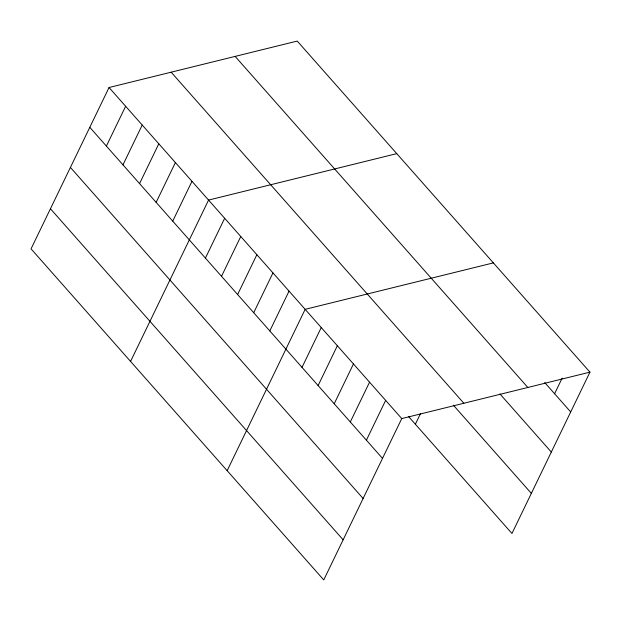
<?xml version="1.0" encoding="UTF-8"?>
<svg xmlns="http://www.w3.org/2000/svg" width="621" height="621" viewBox="0 0 621 621"><rect width="100%" height="100%" fill="white"/><g stroke="black" fill="none" stroke-linecap="round" stroke-linejoin="round"><path stroke-width="0.93" d="M109.048 87.514L31.05 248.858L323.751 579.929L401.748 418.585L589.95 372.142L297.249 41.071L109.048 87.514L401.748 418.585M106.385 146.082L125.628 106.276M122.974 164.844L142.217 125.038M139.562 183.606L158.805 143.8M156.143 202.368L175.386 162.562M172.731 221.13L191.974 181.316M130.565 361.422L208.563 200.078L396.765 153.635M205.419 258.095L224.662 218.289M221.518 276.306L240.762 236.5M237.618 294.517L256.861 254.711M253.71 312.72L272.953 272.914M269.809 330.931L289.052 291.125M227.162 470.671L305.152 309.336L493.361 262.893M302.008 367.353L321.251 327.546M318.107 385.556L337.35 345.75M334.207 403.766L353.45 363.96M350.306 421.977L369.549 382.171M366.406 440.188L385.649 400.382M415.364 424.228L420.425 413.765M554.607 393.745L562.137 378.166M589.95 372.142L511.952 533.486L408.556 416.528M544.702 382.536L570.707 411.956M235.142 56.402L527.842 387.473M499.928 393.931L551.316 452.057M171.155 72.191L463.856 403.262M453.33 405.133L531.343 493.377M89.797 127.321L382.497 458.391M70.414 167.429L363.114 498.5M50.441 208.749L343.141 539.82"/></g></svg>
